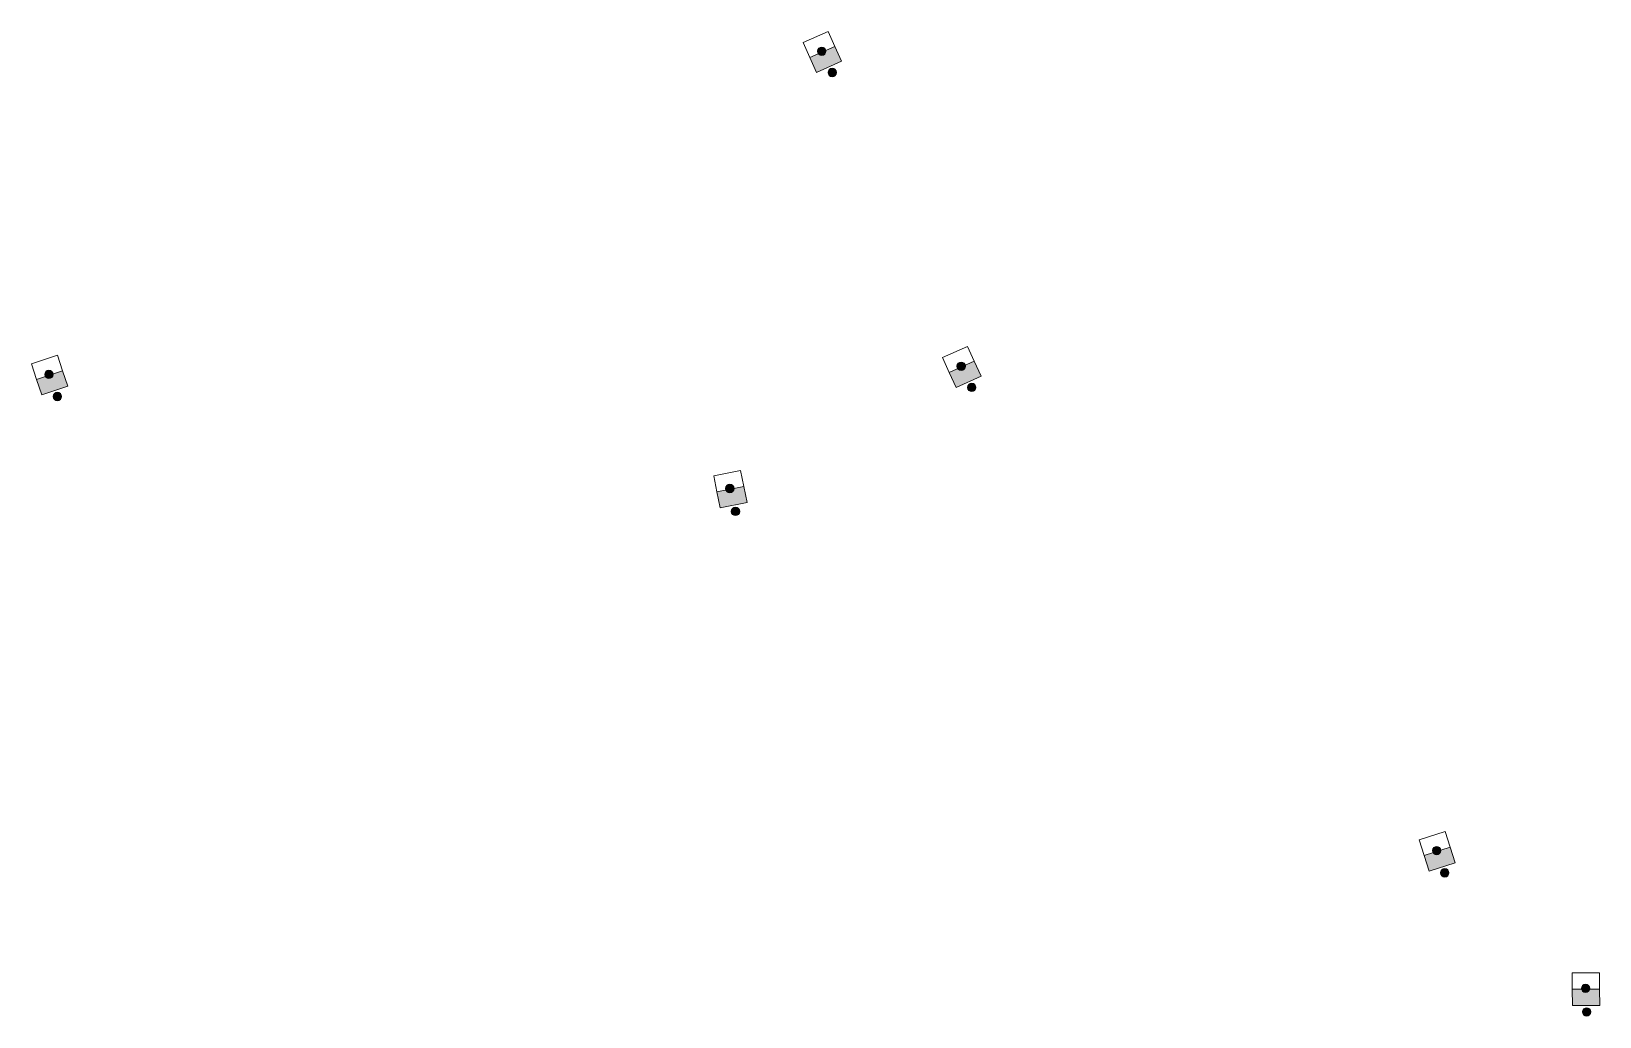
# Model space of a CAD drawing. Header units: metres. Extents: x 730101 to 730772, y 9237260 to 9237911.
# Drawn here: x 730599.9 to 730771.9, y 9237803.1 to 9237911.3 of the extents above; entities that cross this region are included whole.
import ezdxf

# ---------------------------------------------------------------- set-up
doc = ezdxf.new("R2010")
doc.units = ezdxf.units.M

# ---------------------------------------------------------------- blocks, each defined once
blk = doc.blocks.new('Clipboard8027')
h = blk.add_hatch(color=7)
h.dxf.hatch_style = 2
h.paths.add_polyline_path([(3, 1.81), (3.01, 0.01), (0.01, 0), (0, 1.8)])
at = {"color": 7, "lineweight": 0}
for points in [[(3, 1.81), (3, 3.61), (0, 3.6), (0, 1.8)], [(3, 1.81), (3.01, 0.01), (0.01, 0), (0, 1.8)], [(3.01, 0.01), (3, 1.81), (0, 1.8), (0.01, 0)]]:
    blk.add_lwpolyline(points, close=True, dxfattribs=at)
blk = doc.blocks.new('Clipboard4108')
h = blk.add_hatch(color=7)
edge = h.paths.add_edge_path()
edge.add_arc((0.463903, 0.463903), 0.463903, 74.00623623, 434.00623623)
h = blk.add_hatch(color=7)
edge = h.paths.add_edge_path()
edge.add_arc((0.463903, 0.463903), 0.463903, 74.00623623, 434.00623623)
at = {"color": 7, "lineweight": 0}
blk.add_circle((0.463903, 0.463903), 0.463903, dxfattribs=at)
blk.add_circle((0.463903, 0.463903), 0.463903, dxfattribs=at)
blk = doc.blocks.new('Clipboard8442')
at = {"color": 1}
for name, p in [('Clipboard8027', (0, 0)), ('Clipboard4108', (1.001781, 1.431733))]:
    blk.add_blockref(name, p, dxfattribs=at)
blk = doc.blocks.new('POSTEDTINST')
at = {"color": 1}
for name, p in [('Clipboard8442', (291.939301, 239.683421)), ('Clipboard4108', (293.052737, 238.525566))]:
    blk.add_blockref(name, p, dxfattribs=at)

msp = doc.modelspace()

# ---------------------------------------------------------------- block references
for p, rotation in [((730516.44, 9237569.23), 23.941095159141923), ((730532.09, 9237534.48), 24.00065097534872), ((730399.1, 9237552.13), 18.301673087518054), ((730436.37, 9237566.51), 11.349735793657487), ((730547.13, 9237502.54), 17.551611902696322)]:
    msp.add_blockref('POSTEDTINST', p, dxfattribs=dict(rotation=rotation))
msp.add_blockref('POSTEDTINST', (730476.96, 9237564.66))

doc.saveas('drawing.dxf')
